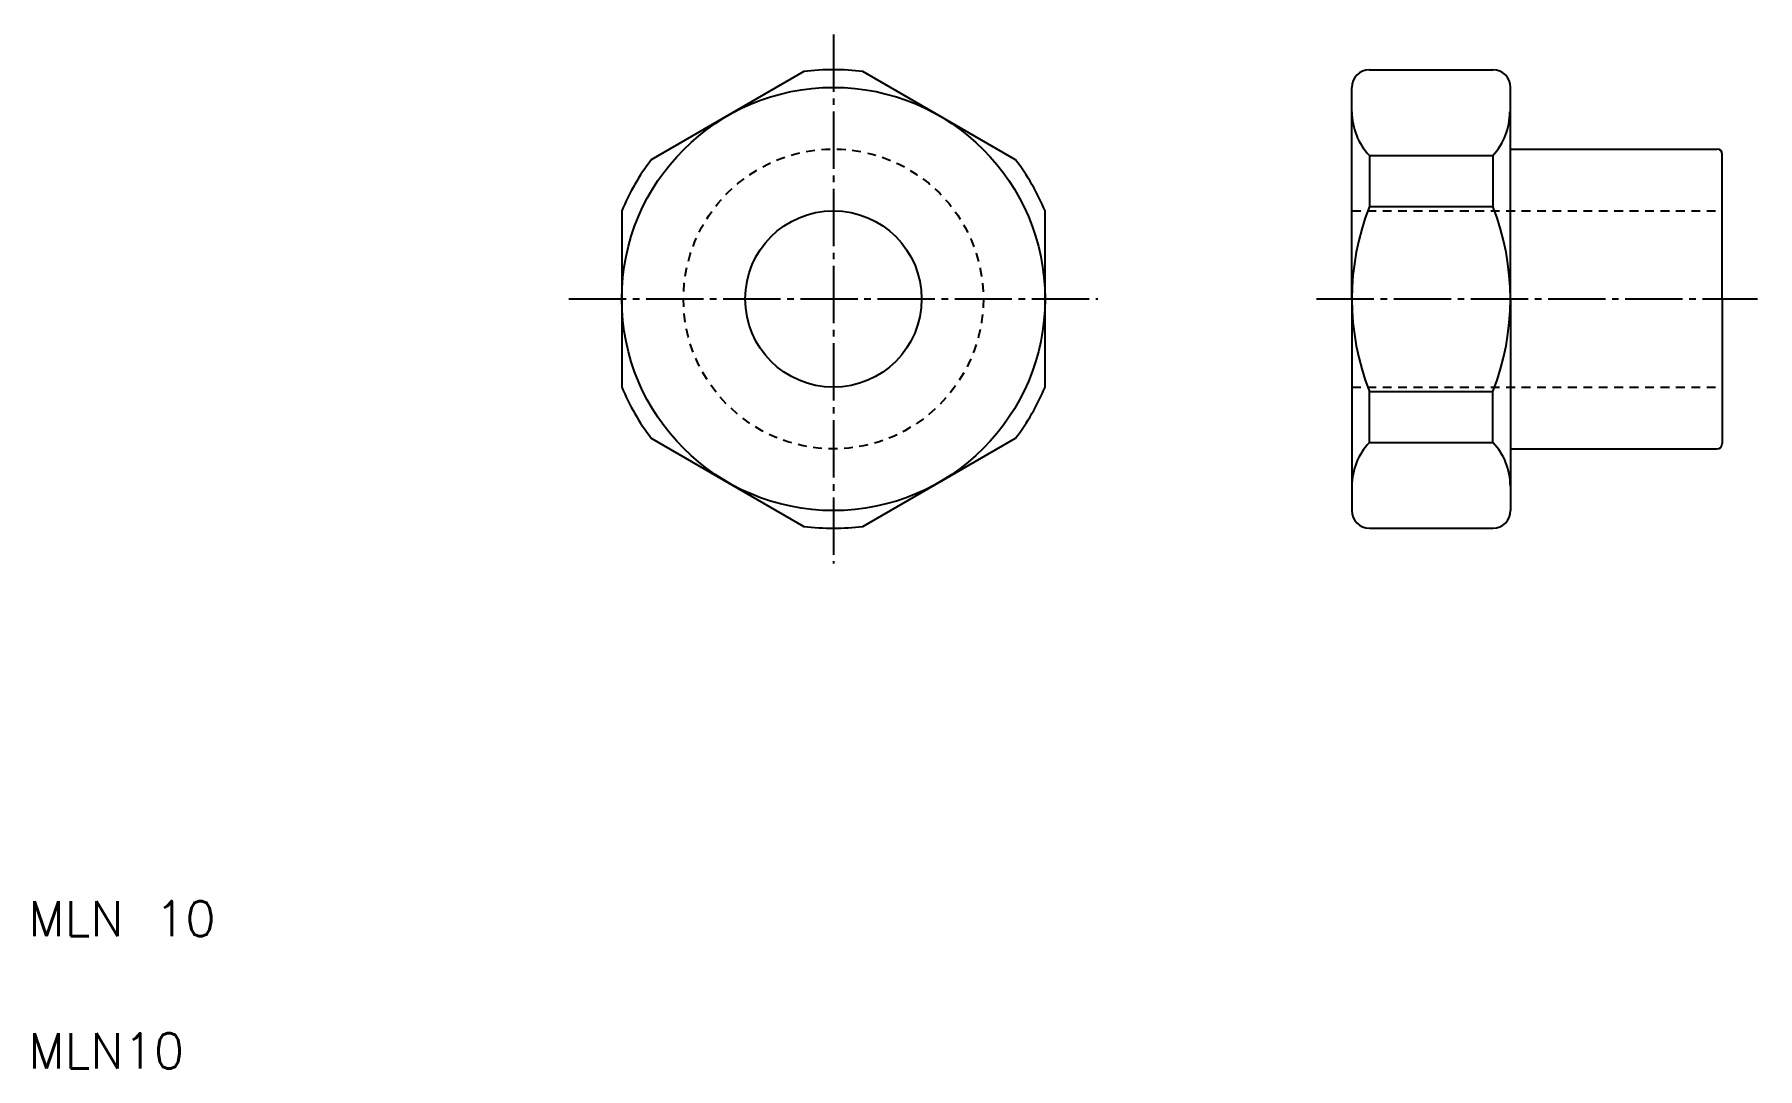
# Model space of a CAD drawing. Extents: x 5.3 to 103, y 5 to 63.6.
import ezdxf

# ---------------------------------------------------------------- set-up
doc = ezdxf.new("R2010")
doc.units = 0
doc.header["$LTSCALE"] = 0.25
doc.linetypes.add('CENTER', pattern=[17.5, 13, -1.5, 1.5, -1.5])
doc.linetypes.add('DASHED', pattern=[3.5, 2, -1.5])
doc.layers.get('0').update_dxf_attribs({"linetype": 'CONTINUOUS'})
doc.layers.add('CENTER', color=1, linetype='CENTER')
doc.styles.get("Standard").update_dxf_attribs({"font": 'txt', "bigfont": 'BIGFONT'})

msp = doc.modelspace()

# ---------------------------------------------------------------- linework, layer by layer
for p, q in [((81.037, 61.637), (88.037, 61.637)), ((48.972, 61.529), (40.312, 56.529)), ((60.972, 56.529), (52.312, 61.529)), ((80.037, 48.637), (80.037, 60.637)), ((89.037, 48.637), (89.037, 60.637)), ((81.028, 56.774), (81.028, 53.884)), ((88.034, 56.774), (88.034, 53.884)), ((89.037, 57.137), (100.737, 57.137)), ((101.037, 48.637), (101.037, 56.837)), ((38.642, 53.637), (38.642, 43.637)), ((62.642, 43.637), (62.642, 53.637)), ((80.037, 48.637), (80.037, 36.637)), ((89.037, 48.637), (89.037, 36.637)), ((101.037, 48.637), (101.037, 40.437)), ((101.037, 46.587), (101.037, 46.587)), ((101.037, 44.537), (101.037, 44.537)), ((81.028, 40.499), (81.028, 43.389)), ((88.034, 40.499), (88.034, 43.389)), ((40.312, 40.744), (48.972, 35.744)), ((52.312, 35.744), (60.972, 40.744)), ((89.037, 40.137), (100.737, 40.137)), ((81.037, 35.637), (88.037, 35.637))]:
    msp.add_line(p, q)
at = {"color": 7, "linetype": 'CONTINUOUS'}
for p, q in [((81.028, 56.774), (88.034, 56.774)), ((81.028, 53.884), (88.034, 53.884)), ((81.028, 43.389), (88.034, 43.389)), ((81.028, 40.499), (88.034, 40.499))]:
    msp.add_line(p, q, dxfattribs=at)
at = {"color": 3, "linetype": 'DASHED'}
for p, q in [((80.037, 53.637), (101.037, 53.637)), ((80.037, 43.637), (101.037, 43.637))]:
    msp.add_line(p, q, dxfattribs=at)
for radius in [12, 5]:
    msp.add_circle((50.642, 48.637), radius)
msp.add_circle((50.642, 48.637), 8.5, dxfattribs=at)
for centre, radius, start, end in [((50.642, 48.637), 13, 82.61986, 97.38014), ((81.037, 60.637), 1, 90, 180), ((88.037, 60.637), 1, 0, 90), ((100.737, 56.837), 0.3, 0, 90), ((50.642, 48.637), 13, 142.61986, 157.38014), ((50.642, 48.637), 13, 22.61986, 37.38014), ((50.642, 48.637), 13, 202.61986, 217.38014), ((50.642, 48.637), 13, 322.61986, 337.38014), ((100.737, 40.437), 0.3, 270, 0), ((81.037, 36.637), 1, 180, 270), ((88.037, 36.637), 1, 270, 0), ((50.642, 48.637), 13, 262.61986, 277.38014)]:
    msp.add_arc(centre, radius, start, end)
at = {"color": 7, "linetype": 'CONTINUOUS'}
for centre, radius, start, end in [((83.632, 59.251), 3.594, 180, 223.56971), ((85.32, 59.256), 3.678, 317.5672, 0), ((94.429, 48.637), 14.391, 158.61425, 201.38576), ((74.633, 48.637), 14.392, 338.61567, 21.38435), ((83.632, 38.022), 3.594, 136.42784, 180), ((85.426, 38.02), 3.598, 0, 43.53968)]:
    msp.add_arc(centre, radius, start, end, dxfattribs=at)
at = {"layer": 'CENTER', "color": 1, "linetype": 'CENTER'}
for p, q in [((50.642, 63.637), (50.642, 33.637)), ((35.642, 48.637), (65.642, 48.637)), ((78.037, 48.637), (103.037, 48.637))]:
    msp.add_line(p, q, dxfattribs=at)

# ---------------------------------------------------------------- texts
for s, p in [('MLN 10', (5, 12.5)), ('MLN10', (5, 5))]:
    msp.add_text(s, height=2).set_placement(p)

doc.saveas('drawing.dxf')
